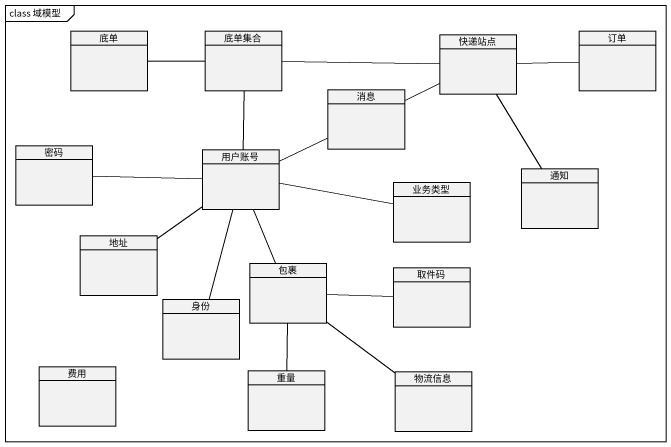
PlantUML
@startuml
mainframe class 域模型
hide circle
hide empty members
class 底单
class 底单集合
class 快递站点
class 订单
class 消息
class 密码
class 用户账号
class 业务类型
class 通知
class 地址
class 包裹
class 取件码
class 身份
class 费用
class 重量
class 物流信息
底单集合 -left- 底单
底单集合 -- 用户账号
快递站点 -left- 底单集合
快递站点 -right- 订单
快递站点 -- 通知
消息 -right- 快递站点
消息 -left- 用户账号
密码 -right- 用户账号
用户账号 -right- 业务类型
用户账号 -- 地址
用户账号 -- 包裹
包裹 -right- 取件码
包裹 -- 重量
包裹 -- 物流信息
身份 -up- 用户账号
@enduml
